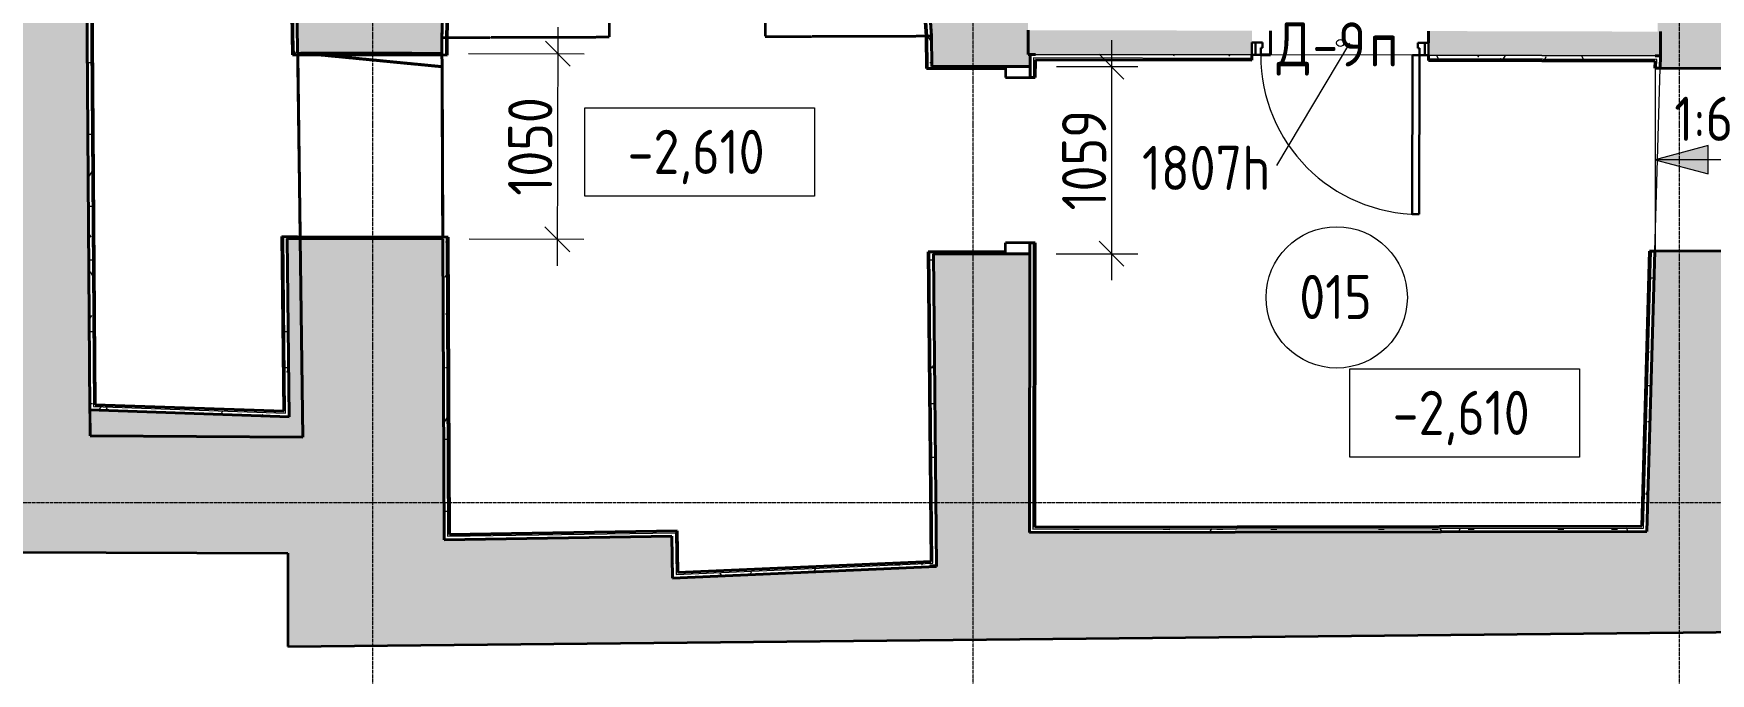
# Model space of a CAD drawing. Header units: millimetres. Extents: x 749182 to 2267578, y 70462 to 311449.
# Drawn here: x 1989942 to 1999438, y 163000 to 166623 of the extents above; entities that cross this region are included whole.
import ezdxf

# ---------------------------------------------------------------- set-up
doc = ezdxf.new("R2010")
doc.units = ezdxf.units.MM
for name, pattern in [('ADSK_Линия сетки', [25, 20, -2.5, 0, -2.5]), ('ADSK_Снесено', [4.5, 3, -1.5]), ('осеваяX2', [4, 2.5, -0.5, 0.5, -0.5])]:
    doc.linetypes.add(name, pattern=pattern)
doc.layers.get('Defpoints').update_dxf_attribs({"color": 255})
for name, color, linetype, lineweight in [('Аннотация', 7, 'Continuous', 9), ('Двери', 7, 'Continuous', 20), ('Марки дверей', 7, 'Continuous', 20), ('Марки помещений', 7, 'Continuous', 20), ('Оси', 165, 'осеваяX2', 13), ('отметки', 7, 'Continuous', 20), ('Пандусы', 7, 'Continuous', 18), ('Перекрытие', 7, 'Continuous', 18), ('размеры', 7, 'Continuous', 9), ('Стены', 184, 'Continuous', 40), ('Стены внутренние', 7, 'Continuous', 18), ('Стены разрез', 7, 'Continuous', 35), ('Стены штриховка', 7, 'Continuous', 18)]:
    doc.layers.add(name, color=color, linetype=linetype, lineweight=lineweight)
doc.styles.add('GOST Common', font='GOST_Common.ttf', dxfattribs={"width": 0.9, "height": 350})
doc.styles.add('GOST Common_1', font='GOST_Common.ttf', dxfattribs={"width": 0.9, "height": 250})
doc.dimstyles.new('ADSK_Основной_2_5_мм_Округление_до_1_мм', dxfattribs={"dimscale": 304.8, "dimtxt": 251.428749, "dimasz": 0.463911, "dimexe": 0.492126, "dimexo": 0.492126, "dimgap": 0.098425, "dimtad": 1, "dimdec": 0, "dimdsep": 46, "dimtxsty": 'GOST Common_1', "dimblk1": 'OBLIQUE', "dimblk2": 'OBLIQUE', "dimsah": 1, "dimcen": 0.09, "dimdle": 0.492126, "dimazin": 2, "dimtfac": 1, "dimtdec": 4, "dimtix": 1, "dimtmove": 0, "dimatfit": 3, "dimfxl": 0, "dimtvp": 1, "dimtolj": 1, "dimtzin": 0, "dimlwd": 20, "dimlwe": 20, "dimarcsym": 0})
pattern_1 = [(0, (1952853.19, 150711.3), (406.4, 101.6), [33.528, -271.272, 33.528, -271.272, -1625.6]), (0, (1952853.19, 150711.3), (406.4, 101.6), [-609.6, 33.528, -576.072, 33.528, -271.272, -711.2]), (0, (1952853.19, 150711.3), (406.4, 101.6), [-1524, 33.528, -169.672, 33.528, -474.472]), (120, (1953005.59, 150762.1), (-291.18818, 301.15272), [33.528, -271.272, 33.528, -271.272, -1625.6]), (120, (1953005.59, 150762.1), (-291.18818, 301.15272), [-609.6, 33.528, -576.072, 33.528, -271.272, -711.2]), (120, (1953005.59, 150762.1), (-291.18818, 301.15272), [-1524, 33.528, -169.672, 33.528, -474.472]), (240, (1953056.39, 150965.3), (-115.21182, -402.75272), [33.528, -271.272, 33.528, -271.272, -1625.6]), (240, (1953056.39, 150965.3), (-115.21182, -402.75272), [-609.6, 33.528, -576.072, 33.528, -271.272, -711.2]), (240, (1953056.39, 150965.3), (-115.21182, -402.75272), [-1524, 33.528, -169.672, 33.528, -474.472])]

# ---------------------------------------------------------------- blocks, each defined once
blk = doc.blocks.new('Существующие стены подвал - Существующие стены подвал-614279-00 План подвала')
at = {"layer": 'Стены', "true_color": 0xc0c0c0}
h = blk.add_hatch(color=9, dxfattribs=at)
h.paths.add_polyline_path([(49329.7, 9158.6), (49871.2, 9158.6), (49875.6, 14294.9), (49329, 14292.9), (49340.7, 13116.9), (46823.6, 13096.8), (46825.5, 14679.6), (46270, 14679.6), (46224.6, 13092), (42727.9, 13086.3), (42730.1, 14665.6), (42185, 14665.6), (42201.5, 12893.6), (40707.4, 12828.9), (40703.8, 13065.5), (39413.6, 13045.8), (39406.3, 14749.4), (38599.2, 14751.8), (38614.8, 13626), (37409.2, 13633.4), (37378.7, 17812.6), (35269.2, 17807.6), (35269.9, 17507.6), (36952, 17511.6), (36985, 12975.8), (38529.6, 12970.2), (38529.6, 12441.4), (46543.8, 12521.2), (49329.7, 12548.5), (49324.4, 9158.6)])
h.paths.add_polyline_path([(49318.4, 15362.9), (49867.2, 15364.9), (49864.2, 15536.8), (53981.4, 15484.8), (53986.4, 15882.7), (49849.9, 15934.4), (49839.1, 20218.7), (53802.2, 20191.2), (53810.6, 21022.2), (49714.8, 21049.2), (49721.2, 23288.6), (49158.9, 23290.2), (49152.9, 21045.6), (48898.2, 21047.6), (48891, 20225.9), (49309.9, 20222.2), (49309.5, 19594.6), (49307.4, 15912.3), (49314.2, 15912.3), (49314.4, 15769), (49318.4, 15363.6)])
h.paths.add_polyline_path([(55639.2, 15463.8), (55634.2, 15862.2), (55119.6, 15868.6), (55114.6, 15470.4), (55634.2, 15463.9)])
h.paths.add_polyline_path([(46826.8, 15715.6), (46826.7, 15765.4), (46818.2, 15765.4), (46818, 15915.1), (46843.2, 20243.8), (47195.9, 20240.7), (47203.1, 21060.8), (46773.4, 21064.2), (46306.8, 20252.3), (46284.7, 15923), (46302, 15923), (46301.1, 15765.4), (46299.7, 15715.6), (46826.1, 15715.6)])
h.paths.add_polyline_path([(42721, 15724.6), (42731.6, 15724.6), (42731.5, 15794.1), (42720.7, 15794.1), (42720.6, 16269.6), (42716.1, 20254.9), (42157, 20230.7), (42162.3, 16051.8), (42173.5, 15889.7), (42175, 15724.6), (42720.7, 15724.6)])
h.paths.add_polyline_path([(39401.8, 15799.5), (39401.8, 15904.1), (39405.7, 16051.8), (39393.4, 20368.1), (38521, 20373.6), (38585.5, 15803.5), (38603.2, 15801.8), (39401.4, 15799.5)])
h.paths.add_polyline_path([(49314.4, 15912.3), (49314.4, 15912.3), (49839.1, 15933.9)])
h.paths.add_polyline_path([(18025.7, 17309.8), (18944.1, 17310.7), (18400.6, 17521.8), (18877.9, 17347.6), (18215.2, 17715.5), (18045.3, 17666.4), (18045.3, 17820.5), (18945.3, 18219.8), (18945.3, 18187), (18978.7, 18187), (18978.4, 18768.6), (18945.3, 18768.3), (18945.3, 18252.7), (18045.3, 18741.2), (18045.3, 18759.5), (18012.3, 18759.1), (18025.7, 17310.2)])
h.paths.add_polyline_path([(18945.3, 17310.7), (18979.1, 17310.7), (18978.6, 17677), (18945.3, 17677), (18945.3, 17310.7)])
h.paths.add_polyline_path([(30789.2, 17377.9), (31843.5, 17390.5), (31825.3, 18779.6), (30788.4, 18769.2), (30789.1, 18187), (30842.4, 18187), (30842.4, 17677), (30789, 17677), (30789.2, 17383.9)])
h.paths.add_polyline_path([(13924.8, 17539.6), (13924.8, 17839.6), (11328.3, 17866.9), (11334.1, 20457.8), (11045.8, 20457.8), (11006.9, 17570.3), (13341.6, 17545.7)])
h.paths.add_polyline_path([(30787.7, 20077.3), (31807.9, 20118.6), (31804.3, 20361.2), (31797.1, 20361.3), (31804.3, 20393.2), (30787.5, 20395.3), (30787.7, 20079.5)])
h.paths.add_polyline_path([(17999.4, 20144), (18045.3, 20144.5), (18045.3, 20154.1), (18294.9, 20208.5), (18424, 20369.1), (17997.2, 20378.1), (17999.3, 20153.6)])
h.paths.add_polyline_path([(18945.3, 20153.3), (18977.6, 20153.6), (18977.5, 20357.5), (18945.3, 20357.5), (18945.3, 20153.6)])
h.paths.add_polyline_path([(55638.7, 20178.5), (55591.1, 21010.4), (55070.5, 21013.9), (55062.1, 20182.5), (55638.7, 20178.5)])
h.paths.add_polyline_path([(49178.9, 26805.3), (49175.3, 28869.1), (49172.8, 28868.6), (49172.1, 28239.6), (49168.3, 26805.4), (49172.8, 26805.4)])
h.paths.add_polyline_path([(49731.2, 26803.8), (49736.5, 28675), (49733.6, 28674.3), (49717.7, 28675), (49717.6, 28706.4), (49685.6, 28706.7), (49684.9, 28661.7), (49672.8, 28658.6), (49178.9, 26805.3), (49714.8, 26803.8)])
h.paths.add_polyline_path([(55598.8, 28619.1), (55555.4, 28936.1), (49736.7, 28987.5), (49721.2, 34397.5), (49675.7, 34396.8), (49676, 34273.9), (49283.2, 33202), (49633.4, 29643.5), (49684.6, 29318.6), (49684.9, 29120), (49652.2, 28970.5), (49685.2, 28976.6), (49685.6, 28956.7), (49736.7, 28956.3), (49736.5, 28675), (55591.1, 28619.2)])
h.paths.add_polyline_path([(49145.3, 28868.6), (49145.3, 28868.8), (49175.3, 28874.8), (49165.7, 34395.9), (49122.2, 34395.8), (49126.1, 32975.3), (49132.5, 32975.4), (49136.2, 32800.6), (49144.2, 28868.6)])
h.paths.add_polyline_path([(49119.2, 35465.8), (49718.1, 35466.9), (49714.8, 36618.6), (55501.3, 36571.4), (55506.2, 37173.9), (48705, 37218.3), (48702.3, 36625.7), (49116, 36624.1), (49119, 35554.6)])
h.paths.add_polyline_path([(47702.3, 36629.7), (47705, 37224.8), (46597.1, 37232.1), (46594.2, 36634.1), (47702.1, 36629.7)])
blk.add_hatch(color=9, dxfattribs=at).paths.add_polyline_path([(38614.8, 13626), (38599.2, 14751.8), (38525.5, 14752), (38536.2, 13742.6), (37408.1, 13781.2), (37409.2, 13633.4), (38599.2, 13626.1)])
at = {"layer": 'Стены'}
for p, q in [((42720.7, 15794.1), (42721, 15931.2)), ((46302, 15923), (46301.7, 15785.9)), ((38599, 14761.8), (38584.7, 15791.8)), ((38709.6, 15791.5), (39402.1, 15724.4)), ((39402.1, 15724.4), (39406.2, 14759.4))]:
    blk.add_line(p, q, dxfattribs=at)
at = {"layer": 'Стены разрез'}
for p, q in [((38521, 20373.6), (38584.5, 15803.6)), ((37409.2, 13633.4), (37378.7, 17812.6)), ((39401.4, 15889.7), (39405.7, 16051.8)), ((42161.7, 16060.5), (42173.4, 15898.4)), ((39401.8, 15799.5), (39401.4, 15889.7)), ((42173.4, 15898.4), (42175, 15724.6)), ((38584.5, 15803.6), (38603.2, 15801.8)), ((38603.2, 15801.8), (39401.8, 15799.5)), ((42731.7, 15794.1), (42720.7, 15794.1)), ((42731.6, 15724.6), (42731.7, 15794.1)), ((46301.7, 15785.9), (46299.7, 15715.6)), ((42175, 15724.6), (42731.6, 15724.6)), ((46299.7, 15715.6), (46826.8, 15715.6)), ((38599.2, 14751.8), (38525.5, 14752)), ((38525.5, 14752), (38536.2, 13742.6)), ((38614.8, 13626), (38599.2, 14751.8)), ((39406.3, 14749.4), (38599.2, 14751.8)), ((38599.2, 14751.8), (38614.8, 13626)), ((39413.6, 13045.8), (39406.3, 14749.4)), ((42730.1, 14665.6), (42185, 14665.6)), ((42185, 14665.6), (42201.5, 12893.6)), ((42727.9, 13086.3), (42730.1, 14665.6)), ((46270, 14679.6), (46224.6, 13092)), ((46825.5, 14679.6), (46270, 14679.6)), ((38536.2, 13742.6), (37408.1, 13781.2)), ((37408.1, 13781.2), (37409.2, 13633.4)), ((37409.2, 13633.4), (38614.8, 13626)), ((38614.8, 13626), (37409.2, 13633.4)), ((40703.8, 13065.5), (39413.6, 13045.8)), ((40707.4, 12828.9), (40703.8, 13065.5)), ((46224.6, 13092), (42727.9, 13086.3)), ((36985, 12975.8), (38529.6, 12970.2)), ((38529.6, 12970.2), (38529.6, 12441.4)), ((42201.5, 12893.6), (40707.4, 12828.9)), ((42485.9, 12481.3), (49329.7, 12548.5)), ((38529.6, 12441.4), (42485.9, 12481.3))]:
    blk.add_line(p, q, dxfattribs=at)
blk = doc.blocks.new('Существующие перегородки подвал 4 - Существующие перегородки подвал 4-626304-00 План подвала')
at = {"layer": 'Стены разрез', "color": 0, "linetype": 'ADSK_Снесено'}
for p, q in [((39405.7, 16051.8), (39401.4, 15889.7)), ((40349.5, 16054.8), (39405.7, 16051.8)), ((40350, 15892.7), (40349.5, 16054.8)), ((42161.7, 16060.5), (41231.5, 16057.6)), ((41231.5, 16057.6), (41232, 15895.4)), ((42173.4, 15898.4), (42161.7, 16060.5)), ((39401.4, 15889.7), (40350, 15892.7)), ((41232, 15895.4), (42173.4, 15898.4))]:
    blk.add_line(p, q, dxfattribs=at)
blk = doc.blocks.new('Новые проёмы подвал - Новые проёмы подвал-999150-00 План подвала')
at = {"layer": 'Стены', "color": 0, "linetype": 'ADSK_Снесено'}
for p, q in [((38599, 14761.8), (38584.7, 15791.8)), ((38599, 14761.8), (38584.7, 15791.8)), ((39402.1, 15724.4), (38709.6, 15791.5)), ((39401.8, 15789.5), (39406.2, 14759.4)), ((39402.1, 15724.4), (39406.2, 14759.4))]:
    blk.add_line(p, q, dxfattribs=at)
at = {"layer": 'Стены разрез', "color": 0, "linetype": 'ADSK_Снесено'}
for p, q in [((39401.8, 15799.5), (38603.2, 15801.8)), ((38603.2, 15801.8), (39402.1, 15724.4)), ((39402.1, 15724.4), (39401.8, 15799.5)), ((42592.6, 15724.6), (42592.6, 15662.6)), ((42731.6, 15724.6), (42592.6, 15724.6)), ((42731.5, 15662.6), (42731.6, 15724.6)), ((42592.6, 15662.6), (42731.5, 15662.6)), ((42590.6, 14727.6), (42590.6, 14665.6)), ((42730.2, 14727.6), (42590.6, 14727.6)), ((42730.1, 14665.6), (42730.2, 14727.6)), ((42590.6, 14665.6), (42730.1, 14665.6))]:
    blk.add_line(p, q, dxfattribs=at)
blk = doc.blocks.new('AC_Дверь_Однопольная_Стальная - Д-9п 1000х1764h-1983108-00 План подвала')
at = {"layer": 'Двери', "color": 5, "linetype": 'Continuous', "lineweight": 30, "true_color": 0x0000ff}
for p, q in [((-450, 968.55), (-410, 968.55)), ((-450, 68.55), (-450, 968.55)), ((-410, 968.55), (-410, 68.55)), ((-500, 68.55), (-480, 68.55)), ((-500, -1.45), (-500, 68.55)), ((-480, 68.55), (-450, 68.55)), ((-480, -1.45), (-480, 68.55)), ((-480, 68.55), (-480, -1.45)), ((-410, 68.55), (-450, 68.55)), ((-450, 68.55), (-450, 28.55)), ((-450, 28.55), (-440, 28.55)), ((-440, 28.55), (-440, -1.45)), ((440, 28.55), (450, 28.55)), ((440, -1.45), (440, 28.55)), ((450, 68.55), (480, 68.55)), ((450, 28.55), (450, 68.55)), ((480, 68.55), (480, -1.45)), ((480, 68.55), (500, 68.55)), ((480, -1.45), (480, 68.55)), ((500, 68.55), (500, -1.45)), ((-480, -1.45), (-500, -1.45)), ((-440, -1.45), (-480, -1.45)), ((480, -1.45), (440, -1.45)), ((500, -1.45), (480, -1.45))]:
    blk.add_line(p, q, dxfattribs=at)
at = {"layer": 'Двери', "color": 5, "linetype": 'Continuous', "true_color": 0x0000ff}
blk.add_arc((-450, 68.55), 900, 0, 90, dxfattribs=at)
blk = doc.blocks.new('ADSK_Марка_Дверь - Типоразмер_ADSK_Марка-58376-00 План подвала')
at = {"layer": 'Марки дверей', "lineweight": 9}
blk.add_circle((0, 0), 0.2, dxfattribs=at)
blk = doc.blocks.new('ADSK_Марка_Помещение_ОдноЗначение - Номер-247393-00 План подвала')
at = {"layer": 'Марки помещений'}
blk.add_circle((0, 0), 4, dxfattribs=at)
blk = doc.blocks.new('_Oblique')
at = {"color": 0, "linetype": 'ByBlock', "lineweight": -2}
blk.add_line((-0.5, -0.5), (0.5, 0.5), dxfattribs=at)
blk = doc.blocks.new('*D1593')
at = {"layer": 'Defpoints', "color": 0, "lineweight": 20, "transparency": 16777216}
for p in [(1992254.9, 166510.7), (1992259.5, 165460.7), (1992907.9, 165458.9)]:
    blk.add_point(p, dxfattribs=at)
at = {"layer": 'размеры', "color": 0, "lineweight": 20, "transparency": 16777216}
for p, q in [((1992911.3, 166658.8), (1992907.4, 165308.9)), ((1992404.9, 166510.3), (1993060.9, 166508.4)), ((1992409.5, 165460.3), (1993057.9, 165458.4))]:
    blk.add_line(p, q, dxfattribs=at)
at = {"layer": 'размеры', "color": 0, "lineweight": 20, "transparency": 16777216, "xscale": 141.4, "yscale": 141.4, "zscale": 141.4}
for p, rotation in [((1992910.9, 166508.8), 89.83416608378612), ((1992907.9, 165458.9), 269.8341660837862)]:
    blk.add_blockref('_Oblique', p, dxfattribs=dict(at, rotation=rotation))
at = {"layer": 'размеры', "color": 0, "lineweight": 20, "transparency": 16777216, "insert": (1992754.4, 165984.3), "char_height": 250, "width": 700.591, "attachment_point": 5, "rotation": 89.83417, "style": 'GOST Common_1'}
blk.add_mtext('\\A1;1050', dxfattribs=at)
blk = doc.blocks.new('*D1600')
at = {"layer": 'Defpoints', "color": 0, "lineweight": 20, "transparency": 16777216}
for p in [(1995584.8, 166435.9), (1995583.3, 165376.9), (1996046.1, 165376.9)]:
    blk.add_point(p, dxfattribs=at)
at = {"layer": 'размеры', "color": 0, "lineweight": 20, "transparency": 16777216}
for p, q in [((1996046.1, 166585.9), (1996046.1, 165226.9)), ((1995734.8, 166435.9), (1996196.1, 166435.9)), ((1995733.3, 165376.9), (1996196.1, 165376.9))]:
    blk.add_line(p, q, dxfattribs=at)
at = {"layer": 'размеры', "color": 0, "lineweight": 20, "transparency": 16777216, "xscale": 141.4, "yscale": 141.4, "zscale": 141.4}
for p, rotation in [((1996046.1, 166435.9), 90), ((1996046.1, 165376.9), 270)]:
    blk.add_blockref('_Oblique', p, dxfattribs=dict(at, rotation=rotation))
at = {"layer": 'размеры', "color": 0, "lineweight": 20, "transparency": 16777216, "insert": (1995891.1, 165906.4), "char_height": 250, "width": 700.591, "attachment_point": 5, "rotation": 90, "style": 'GOST Common_1'}
blk.add_mtext('\\A1;1059', dxfattribs=at)
blk = doc.blocks.new('Высотные отметки - Рамка-5093-00 План подвала')
at = {"layer": 'Аннотация'}
for p, q in [((-6.5, 0), (-6.5, 5)), ((-6.5, 5), (6.5, 5)), ((6.5, 5), (6.5, 0)), ((6.5, 0), (-6.5, 0))]:
    blk.add_line(p, q, dxfattribs=at)

msp = doc.modelspace()

# ---------------------------------------------------------------- hatches: boundary and pattern name
at = {"layer": 'размеры'}
msp.add_hatch(color=256, dxfattribs=at).paths.add_polyline_path([(1999125.1536, 165908.9117), (1999425.1536, 165828.527), (1999425.1536, 165989.2965)])
at = {"layer": 'Стены внутренние', "linetype": 'Continuous', "lineweight": 9, "true_color": 0x0000ff}
h = msp.add_hatch(dxfattribs=at)
h.set_pattern_fill('FP_1', color=5, style=0, pattern_type=2)
h.set_pattern_definition(pattern_1)
h.paths.add_polyline_path([(1990281.1273, 164511.8643), (1990232.8927, 171135.3561), (1990212.8922, 171135.3561), (1990261.2676, 164512.544), (1990281.0545, 164511.8668)])
h = msp.add_hatch(dxfattribs=at)
h.set_pattern_fill('FP_1', color=5, style=0, pattern_type=2)
h.set_pattern_definition(pattern_1)
h.paths.add_polyline_path([(1991437.8992, 166503.1126), (1991373.4802, 171135.3561), (1991353.4783, 171135.3561), (1991417.8965, 166503.1705), (1991437.7601, 166503.113)])
h = msp.add_hatch(dxfattribs=at)
h.set_pattern_fill('FP_1', color=5, style=0, pattern_type=2)
h.set_pattern_definition(pattern_1)
h.paths.add_polyline_path([(1992266.6848, 163777.1279), (1992286.6837, 163777.4333), (1992279.4137, 165470.6726), (1992259.4135, 165470.6726), (1992266.6848, 163777.4333)])
h.paths.add_polyline_path([(1992274.9913, 166500.6897), (1992274.5618, 166600.723), (1992254.5616, 166600.723), (1992255.2703, 166500.7468), (1992274.5618, 166500.691)])
h = msp.add_hatch(dxfattribs=at)
h.set_pattern_fill('FP_1', color=5, style=0, pattern_type=2)
h.set_pattern_definition(pattern_1)
h.paths.add_polyline_path([(1995034.7472, 163604.0649), (1995054.74, 163604.9317), (1995038.0504, 165386.9291), (1995018.0495, 165386.9291), (1995034.7391, 163604.9317)])
h.paths.add_polyline_path([(1995028.3194, 166425.9291), (1995026.5981, 166609.7162), (1995006.6049, 166608.899), (1995008.3185, 166425.9291), (1995028.2258, 166425.9291)])
at = {"layer": 'Стены внутренние', "linetype": 'Continuous', "true_color": 0xc0c0c0}
h = msp.add_hatch(color=9, dxfattribs=at)
h.paths.add_polyline_path([(1999154.8716, 166497.1618), (1999154.8719, 166497.231), (1999154.8719, 166634.2621), (1997841.1089, 166637.2932), (1997840.9541, 166500.1936), (1999154.8399, 166497.1618)])
h.paths.add_polyline_path([(1996840.7953, 166502.5008), (1996841.1116, 166639.6004), (1995574.1707, 166642.4542), (1995574.1707, 166505.4238), (1996840.7863, 166502.5008)])
at = {"layer": 'Стены внутренние', "linetype": 'Continuous', "lineweight": 9, "true_color": 0x0000ff}
h = msp.add_hatch(dxfattribs=at)
h.set_pattern_fill('FP_1', color=5, style=0, pattern_type=2)
h.set_pattern_definition(pattern_1)
h.paths.add_polyline_path([(1999134.2927, 166477.2173), (1999134.2927, 166497.2092), (1997840.7926, 166500.1936), (1997840.7926, 166480.2016), (1999132.8699, 166477.2205)])
h.paths.add_polyline_path([(1996840.7491, 166482.5089), (1996840.3002, 166502.5019), (1995604.8753, 166505.3292), (1995604.8753, 166485.3603), (1996818.5086, 166482.5602)])
h = msp.add_hatch(dxfattribs=at)
h.set_pattern_fill('FP_1', color=5, style=0, pattern_type=2)
h.set_pattern_definition(pattern_1)
h.paths.add_polyline_path([(1999057.7692, 163803.2683), (1999077.7783, 163803.3011), (1999123.2133, 165390.9291), (1999103.2051, 165390.9291), (1999057.7701, 163803.3011)])
h.paths.add_polyline_path([(1999152.8617, 166426.9291), (1999154.8396, 166497.1618), (1999134.8634, 166497.1618), (1999132.8699, 166427.5013), (1999134.2927, 166427.4605)])
h = msp.add_hatch(dxfattribs=at)
h.set_pattern_fill('FP_1', color=5, style=0, pattern_type=2)
h.set_pattern_definition(pattern_1)
h.paths.add_polyline_path([(1991389.3458, 164453.9243), (1991378.6158, 165473.2798), (1991358.6141, 165473.3377), (1991369.3375, 164454.6091), (1991382.7669, 164454.1495)])
h = msp.add_hatch(dxfattribs=at)
h.set_pattern_fill('FP_1', color=5, style=0, pattern_type=2)
h.set_pattern_definition(pattern_1)
h.paths.add_polyline_path([(1991369.3375, 164454.6091), (1991369.1268, 164474.628), (1990261.1268, 164511.8643), (1990262.3445, 164492.4955), (1991369.1268, 164454.6163)])
h = msp.add_hatch(dxfattribs=at)
h.set_pattern_fill('FP_1', color=5, style=0, pattern_type=2)
h.set_pattern_definition(pattern_1)
h.paths.add_polyline_path([(1995581.0846, 163797.5712), (1999057.7701, 163803.3011), (1999057.7692, 163823.2684), (1995581.1126, 163817.5713), (1995581.0926, 163803.3011)])
h = msp.add_hatch(dxfattribs=at)
h.set_pattern_fill('FP_1', color=5, style=0, pattern_type=2)
h.set_pattern_definition(pattern_1)
h.paths.add_polyline_path([(1993560.306, 163560.1589), (1993580.2951, 163561.0255), (1993575.7775, 163797.123), (1993556.6911, 163796.8315), (1993560.1532, 163570.1616)])
h = msp.add_hatch(dxfattribs=at)
h.set_pattern_fill('FP_1', color=5, style=0, pattern_type=2)
h.set_pattern_definition(pattern_1)
h.paths.add_polyline_path([(1993560.6116, 163540.1533), (1995034.7391, 163604.9317), (1995034.5598, 163624.0756), (1993560.306, 163560.1589)])

# ---------------------------------------------------------------- linework, layer by layer
at = {"layer": 'Марки дверей'}
msp.add_line((1997393.8056, 166569.775), (1996981.2228, 165876.6724), dxfattribs=at)
at = {"layer": 'Оси', "linetype": 'ADSK_Линия сетки'}
for p, q in [((1999263.1034, 154741.5512), (1999263.1034, 195246.0842)), ((1991863.1034, 154741.5512), (1991863.1034, 172380.0987)), ((1995263.1034, 154741.5512), (1995263.1034, 172380.0987)), ((1941766.9683, 163968.0858), (2009994.9113, 163968.0858))]:
    msp.add_line(p, q, dxfattribs=at)
at = {"layer": 'Пандусы'}
for p, q in [((1999123.8474, 166426.9291), (1999123.8474, 165390.9291)), ((1999152.8617, 166426.9291), (1999123.8474, 166426.9291))]:
    msp.add_line(p, q, dxfattribs=at)
at = {"layer": 'Перекрытие'}
msp.add_line((1999123.2133, 165390.9291), (1999152.8617, 166426.9291), dxfattribs=at)
at = {"layer": 'размеры'}
for p, q in [((1999425.1536, 165989.2965), (1999125.1536, 165908.9117)), ((1999425.1536, 165828.527), (1999425.1536, 165989.2965)), ((1999125.1536, 165908.9117), (1999425.1536, 165828.527))]:
    msp.add_line(p, q, dxfattribs=at)
at = {"layer": 'размеры', "lineweight": 20}
msp.add_line((1999677.7574, 165908.9117), (1999125.1536, 165908.9117), dxfattribs=at)
at = {"layer": 'Стены внутренние', "color": 5, "linetype": 'Continuous', "lineweight": 40, "true_color": 0x0000ff}
for p, q in [((1990212.8922, 171135.3561), (1990261.2676, 164492.5323)), ((1990291.0572, 164521.5303), (1990242.893, 171135.3561)), ((1991343.4773, 171135.3561), (1991407.8951, 166503.1994)), ((1991437.7601, 166513.113), (1991373.4802, 171135.3561)), ((1992258.9053, 166763.1284), (1992254.5607, 166600.9479)), ((1992284.5624, 166600.6105), (1992288.9065, 166762.771)), ((1994984.8511, 166770.7435), (1994996.6083, 166608.4904)), ((1995026.5981, 166609.7162), (1995014.8499, 166771.8458)), ((1992254.5607, 166600.9479), (1992254.948, 166510.7478)), ((1992284.9915, 166500.6608), (1992284.5624, 166600.6105)), ((1994996.6083, 166608.4904), (1994998.3181, 166425.9291)), ((1995028.2258, 166435.9291), (1995026.5981, 166609.7162)), ((1991407.8951, 166503.1994), (1992284.9915, 166500.6608)), ((1992254.948, 166510.7478), (1991437.7601, 166513.113)), ((1995584.8753, 166505.4065), (1995584.6913, 166373.9501)), ((1995614.8752, 166505.3373), (1995584.8753, 166505.4065)), ((1995614.6913, 166373.9081), (1995614.8332, 166475.3373)), ((1995614.8332, 166475.3373), (1996840.7261, 166472.5089)), ((1996840.7261, 166472.5089), (1996840.7953, 166502.5008)), ((1997840.7926, 166500.1936), (1997840.7234, 166470.2017)), ((1997840.7234, 166470.2017), (1999124.0031, 166467.241)), ((1999124.0031, 166467.241), (1999122.874, 166427.7873)), ((1999154.8719, 166497.1698), (1999124.8616, 166497.2391)), ((1999152.8617, 166426.9291), (1999154.8719, 166497.1698)), ((1994998.3181, 166425.9291), (1995445.7669, 166425.9291)), ((1995445.7669, 166435.9291), (1995028.2258, 166435.9291)), ((1995445.7669, 166425.9291), (1995445.7669, 166435.9291)), ((1995584.6913, 166373.9501), (1995614.6913, 166373.9081)), ((1999122.874, 166427.7873), (1999152.8617, 166426.9291)), ((1991348.6132, 165473.3667), (1991359.0173, 164484.9798)), ((1991437.3056, 165473.11), (1991348.6132, 165473.3667)), ((1991389.3458, 164453.9243), (1991378.7211, 165463.2795)), ((1991378.7211, 165463.2795), (1992259.4562, 165460.7303)), ((1992289.4139, 165470.6437), (1991422.2196, 165473.1536)), ((1991422.2196, 165473.1536), (1991422.3587, 165463.1532)), ((1991437.2767, 165463.11), (1991437.3056, 165473.11)), ((1992259.4562, 165460.7303), (1992266.7707, 163757.1269)), ((1992296.6402, 163787.5866), (1992289.4139, 165470.6437)), ((1995583.3824, 165438.9501), (1995581.0846, 163797.5712)), ((1995613.3823, 165438.9081), (1995583.3824, 165438.9501)), ((1995611.1267, 163827.6205), (1995613.3823, 165438.9081)), ((1995008.0491, 165386.9291), (1995024.4697, 163633.6475)), ((1995443.7669, 165386.9291), (1995008.0491, 165386.9291)), ((1995054.74, 163604.9317), (1995038.144, 165376.9291)), ((1995038.144, 165376.9291), (1995443.7669, 165376.9291)), ((1995443.7669, 165376.9291), (1995443.7669, 165386.9291)), ((1999093.2256, 165391.7873), (1999048.6232, 163833.2534)), ((1999077.7783, 163803.3011), (1999123.2133, 165390.9291)), ((1999123.2133, 165390.9291), (1999093.2256, 165391.7873)), ((1990261.2676, 164492.5323), (1991389.3458, 164453.9243)), ((1991359.0173, 164484.9798), (1990291.0572, 164521.5303)), ((1993586.5349, 163807.2885), (1992296.6402, 163787.5866)), ((1993590.1369, 163571.4616), (1993586.5349, 163807.2885)), ((1995581.0846, 163797.5712), (1999077.7783, 163803.3011)), ((1999048.6232, 163833.2534), (1995611.1267, 163827.6205)), ((1992266.7707, 163757.1269), (1993556.9965, 163776.8338)), ((1993556.9965, 163776.8338), (1993560.6116, 163540.1533)), ((1995024.4697, 163633.6475), (1993590.1369, 163571.4616)), ((1993560.6116, 163540.1533), (1995054.74, 163604.9317))]:
    msp.add_line(p, q, dxfattribs=at)
at = {"layer": 'Стены внутренние', "lineweight": 40}
for p, q in [((1996946.5023, 166502.2569), (1996946.8186, 166639.3565)), ((1996890.7951, 166502.3854), (1996946.5023, 166502.2569))]:
    msp.add_line(p, q, dxfattribs=at)
at = {"layer": 'Стены внутренние', "linetype": 'Continuous', "lineweight": 40}
for p, q in [((1997841.1089, 166637.2932), (1997840.9541, 166570.1934)), ((1995573.8544, 166505.4238), (1995604.8752, 166505.3522)), ((1999134.865, 166497.2079), (1999154.8718, 166497.1618))]:
    msp.add_line(p, q, dxfattribs=at)
at = {"layer": 'Стены внутренние', "linetype": 'Continuous'}
for p, q in [((1995614.8752, 166505.3292), (1996840.7953, 166502.5008)), ((1997840.7926, 166500.1936), (1999124.8615, 166497.231))]:
    msp.add_line(p, q, dxfattribs=at)
at = {"layer": 'Стены внутренние', "color": 5, "linetype": 'Continuous', "true_color": 0x0000ff}
msp.add_line((1997750.7928, 166500.4012), (1996946.5023, 166502.2569), dxfattribs=at)
at = {"layer": 'Стены штриховка'}
for p, q in [((1990232.8927, 171135.3561), (1990281.1273, 164511.8643)), ((1991417.8965, 166503.1705), (1991353.4783, 171135.3561)), ((1992278.9061, 166762.8901), (1992274.5618, 166600.723)), ((1995006.6049, 166608.899), (1994994.8507, 166771.1109)), ((1992274.5618, 166600.723), (1992274.9913, 166500.6897)), ((1995008.3185, 166425.9291), (1995006.6049, 166608.899)), ((1991437.7601, 166513.113), (1991437.8992, 166503.1126)), ((1992254.9909, 166500.7476), (1992254.948, 166510.7478)), ((1995604.8473, 166485.3603), (1995604.6913, 166373.9221)), ((1996840.7491, 166482.5089), (1995604.8473, 166485.3603)), ((1996840.7953, 166502.5088), (1995614.8752, 166505.3373)), ((1999134.2927, 166477.2173), (1997840.7465, 166480.2017)), ((1999124.8616, 166497.2391), (1997840.7926, 166500.2017)), ((1999132.8699, 166427.5013), (1999134.2927, 166477.2173)), ((1995028.2258, 166435.9291), (1995028.3194, 166425.9291)), ((1991369.1268, 164474.628), (1991358.6141, 165473.3377)), ((1991378.7211, 165463.2795), (1991378.6158, 165473.2798)), ((1992259.4562, 165460.7303), (1992259.4133, 165470.7305)), ((1992279.4137, 165470.6726), (1992286.6837, 163777.4333)), ((1995603.3824, 165438.9221), (1995601.1127, 163817.604)), ((1995034.5598, 163624.0756), (1995018.0495, 165386.9291)), ((1995038.0504, 165386.9291), (1995038.144, 165376.9291)), ((1999058.3416, 163823.2693), (1999103.2215, 165391.5013)), ((1990281.1273, 164511.8643), (1991369.1268, 164474.628)), ((1995601.1127, 163817.604), (1999058.3416, 163823.2693)), ((1992286.6837, 163777.4333), (1993576.6887, 163797.1369)), ((1993576.6887, 163797.1369), (1993580.2951, 163561.0255)), ((1993580.2951, 163561.0255), (1995034.5598, 163624.0756))]:
    msp.add_line(p, q, dxfattribs=at)

# ---------------------------------------------------------------- block references
at = {"layer": 'Двери', "color": 5, "linetype": 'Continuous', "true_color": 0x0000ff, "rotation": 179.867808258095}
msp.add_blockref('AC_Дверь_Однопольная_Стальная - Д-9п 1000х1764h-1983108-00 План подвала', (1997340.9521, 166569.897), dxfattribs=at)
at = {"layer": 'Марки дверей', "xscale": 99.99999999999993, "yscale": 99.99999999999993, "zscale": 99.99999999999993}
msp.add_blockref('ADSK_Марка_Дверь - Типоразмер_ADSK_Марка-58376-00 План подвала', (1997340.9521, 166569.897), dxfattribs=at)
at = {"layer": 'Марки помещений', "xscale": 99.99999999999993, "yscale": 99.99999999999993, "zscale": 99.99999999999993}
msp.add_blockref('ADSK_Марка_Помещение_ОдноЗначение - Номер-247393-00 План подвала', (1997321.3326, 165129.3588), dxfattribs=at)
at = {"layer": 'отметки', "lineweight": 20, "xscale": 99.99999999999993, "yscale": 99.99999999999993, "zscale": 99.99999999999993}
for p in [(1993713.5687, 165701.8222), (1998045.7651, 164224.0489)]:
    msp.add_blockref('Высотные отметки - Рамка-5093-00 План подвала', p, dxfattribs=at)
at = {"layer": 'Стены'}
msp.add_blockref('Существующие стены подвал - Существующие стены подвал-614279-00 План подвала', (1952853.1931, 150711.2975), dxfattribs=at)
at = {"layer": 'Стены', "color": 0, "linetype": 'ADSK_Снесено'}
msp.add_blockref('Новые проёмы подвал - Новые проёмы подвал-999150-00 План подвала', (1952853.1931, 150711.2975), dxfattribs=at)
at = {"layer": 'Стены', "color": 1, "linetype": 'ADSK_Снесено', "true_color": 0xff0000}
msp.add_blockref('Существующие перегородки подвал 4 - Существующие перегородки подвал 4-626304-00 План подвала', (1952853.1931, 150711.2975), dxfattribs=at)

# ---------------------------------------------------------------- texts
at = {"layer": 'Марки дверей', "lineweight": 9, "char_height": 250, "attachment_point": 1, "style": 'GOST Common'}
for s, insert, width in [('\\fGOST Common|b0|i0|c204|p34|;\\W.9;Д', (1996981.2228, 166686.9101), 245.316375), ('-9', (1997183.6291, 166686.9101), 389.620125), ('\\fGOST Common|b0|i0|c204|p34|;\\W.9;п', (1997505.0978, 166686.9101), 194.810062), ('1807h', (1996218.9228, 165987.5995), 916.328812)]:
    msp.add_mtext(s, dxfattribs=dict(at, insert=insert, width=width))
at = {"layer": 'Марки помещений', "lineweight": 9, "insert": (1997109.3753, 165257.0839), "char_height": 250, "width": 526.708687, "attachment_point": 1, "style": 'GOST Common'}
msp.add_mtext('015', dxfattribs=at)
at = {"layer": 'отметки', "lineweight": 20, "char_height": 250, "width": 977.532294, "attachment_point": 1, "line_spacing_factor": 1.022761, "style": 'GOST Common'}
for insert in [(1993306.2636, 166078.5293), (1997638.46, 164600.7559)]:
    msp.add_mtext('-2,610', dxfattribs=dict(at, insert=insert))
at = {"layer": 'размеры', "lineweight": 20, "insert": (1999233.0021, 166265.6188), "char_height": 250, "width": 404.288048, "attachment_point": 1, "line_spacing_factor": 1.022761, "style": 'GOST Common'}
msp.add_mtext('1:6', dxfattribs=at)

# ---------------------------------------------------------------- dimensions: what is measured, and where the dimension line sits
at = {"layer": 'размеры', "lineweight": 20}
for base, p1, p2, angle, override, picture, middle in [((1992907.8644, 165458.8536), (1992254.948, 166510.7478), (1992259.4562, 165460.7303), 89.83416608, {"dimpost": '<>', "dimfxl": 1050.027125}, '*D1593', (1992754.3845, 165984.3)), ((1996046.0933, 165376.9291), (1995584.778, 166435.9291), (1995583.2955, 165376.9291), 90, {"dimpost": '<>', "dimfxl": 1059.001038}, '*D1600', (1995891.0933, 165906.4291))]:
    dim = msp.add_linear_dim(base=base, p1=p1, p2=p2, angle=angle, dimstyle='ADSK_Основной_2_5_мм_Округление_до_1_мм', override=override, dxfattribs=at)
    dim.commit()
    dim.dimension.update_dxf_attribs({"geometry": picture, "text_midpoint": middle})

doc.saveas('drawing.dxf')
